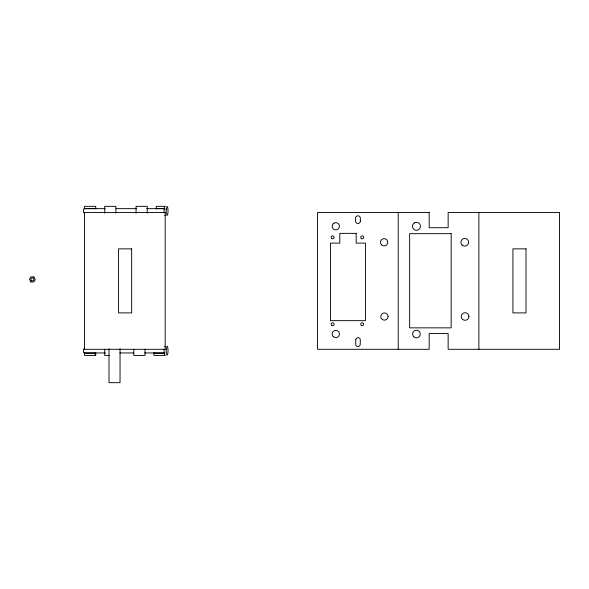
<?xml version="1.0" encoding="UTF-8"?>
<svg xmlns="http://www.w3.org/2000/svg" width="589" height="589" viewBox="0 0 589 589"><rect width="100%" height="100%" fill="white"/><g stroke="black" fill="none" stroke-linecap="round" stroke-linejoin="round"><path stroke-width="0.88" d="M163.956 349.468L164.206 353.886L164.648 355.071L165.156 355.071M164.552 209.345L164.655 208.97M84.279 212.901C83.204 213.38 83.307 209.5 84.021 208.646L105.159 208.646L104.687 208.616M84.279 352.62C83.049 353.614 83.343 346.958 84.374 349.012M165.156 215.353L164.648 215.353M164.648 346.236L165.399 346.693M165.185 206.327L156.225 206.327L156.225 208.904M84.521 208.616L95.727 208.616M136.059 208.616L136.552 208.616M156.225 208.616L164.692 208.616M116.188 208.646L136.405 208.646M146.514 208.646L164.898 208.646M33.831 276.926L30.908 276.896L29.465 279.444L30.922 281.969M30.908 281.932L33.831 281.969L35.274 279.414L33.816 276.896M84.036 352.944L105.173 352.944M119.876 352.944L133.666 352.944M144.695 352.944L164.913 352.944M84.521 353.142L95.727 353.142M104.687 353.142L105.181 353.142M153.979 353.142L164.692 353.142M109.642 355.432L104.687 355.432L104.687 349.299M165.185 355.432L153.979 355.432L153.979 352.804M165.156 206.518L164.648 206.518L164.206 207.703L163.956 212.121M478.886 212.46L478.886 349.299M398.223 212.46L398.223 349.299M147.257 213.189L147.257 206.327L136.059 206.327L136.059 213.189M145.019 349.299L145.019 355.432L133.813 355.432L133.813 349.299M120.038 348.703L120.038 382.673L108.994 382.673L108.994 348.703M115.893 213.189L115.893 206.327L104.687 206.327L104.687 213.189M95.727 208.904L95.727 206.327L84.521 206.327L84.521 208.904M95.727 352.804L95.727 355.432L84.521 355.432L84.521 352.804M95.234 353.142L95.234 355.432M355.815 339.706L355.727 344.064A2.26 2.26 0 0 0 358.038 346.553A2.26 2.26 0 0 0 360.203 343.932L360.313 340.162A2.26 2.26 0 0 0 358.289 337.688A2.26 2.26 0 0 0 355.815 339.706M166.135 209.75L166.238 213.225L167.092 215.508L167.784 214.168L168.079 210.936L167.784 207.703L167.092 206.364L166.135 209.75M166.135 349.468L166.238 352.944L167.092 355.226L167.784 353.886L168.079 350.654L167.784 347.422L167.092 346.082L166.135 349.468M388.063 316.558L387.945 317.5A3.667 3.667 0 0 1 381.908 319.113L381.274 318.377A3.637 3.637 0 0 1 383.483 313.046A3.637 3.637 0 0 1 388.063 316.558M468.91 316.558L468.785 317.545A3.851 3.851 0 0 1 462.453 319.253L461.783 318.472A3.821 3.821 0 0 1 464.103 312.869A3.821 3.821 0 0 1 468.91 316.558M360.35 221.125L360.269 221.744A2.408 2.408 0 0 1 355.528 221.125L355.528 218.21A2.408 2.408 0 0 1 357.943 215.802A2.408 2.408 0 0 1 360.35 218.21L360.35 221.125M333.963 223.135L333.205 223.71A3.637 3.637 0 0 0 334.537 229.703A3.637 3.637 0 0 0 339.404 225.97A3.637 3.637 0 0 0 333.963 223.135M414.442 222.819L413.611 223.452A4.005 4.005 0 0 0 415.076 230.049A4.005 4.005 0 0 0 420.436 225.933A4.005 4.005 0 0 0 414.442 222.819M165.185 212.46L84.521 212.46L84.521 349.299L165.185 349.299L165.185 212.46M429.167 212.46L317.559 212.46L317.559 349.299L429.167 349.299L429.167 333.573L448.141 333.573L448.141 349.299L559.55 349.299L559.55 212.46L448.141 212.46L448.141 227.693L429.167 227.693L429.167 212.46M356.183 233.354L339.801 233.354L339.801 243.11L330.451 243.11L330.451 320.652L365.423 320.652L365.423 243.11L356.183 243.11L356.183 233.354M451.174 233.671L409.657 233.671L409.657 327.852L451.174 327.852L451.174 233.671M131.656 248.867L118.558 248.867L118.558 312.892L131.656 312.892L131.656 248.867M526.021 248.867L512.923 248.867L512.923 312.892L526.021 312.892L526.021 248.867M413.743 336.724A3.821 3.821 0 0 0 420.134 335.008A3.821 3.821 0 0 0 415.451 330.326A3.821 3.821 0 0 0 413.743 336.724M462.056 245.009A3.858 3.858 0 0 0 468.513 243.279A3.858 3.858 0 0 0 463.786 238.56A3.858 3.858 0 0 0 462.056 245.009M331.695 325.349A1.465 1.465 0 0 0 334.081 324.487A1.465 1.465 0 0 0 332.144 322.853A1.465 1.465 0 0 0 331.695 325.349M361.256 238.464A1.465 1.465 0 0 0 363.641 237.603A1.465 1.465 0 0 0 361.705 235.968A1.465 1.465 0 0 0 361.256 238.464M381.547 244.855A3.637 3.637 0 0 0 387.636 243.228A3.637 3.637 0 0 0 383.181 238.766A3.637 3.637 0 0 0 381.547 244.855M333.205 336.591A3.637 3.637 0 0 0 339.293 334.964A3.637 3.637 0 0 0 334.839 330.503A3.637 3.637 0 0 0 333.205 336.591M331.695 238.464A1.465 1.465 0 0 0 334.081 237.603A1.465 1.465 0 0 0 332.144 235.968A1.465 1.465 0 0 0 331.695 238.464M361.256 325.349A1.465 1.465 0 0 0 363.641 324.487A1.465 1.465 0 0 0 361.705 322.853A1.465 1.465 0 0 0 361.256 325.349M31.335 280.445A1.458 1.458 0 0 0 33.764 279.79A1.458 1.458 0 0 0 31.983 278.008A1.458 1.458 0 0 0 31.335 280.445"/></g></svg>
